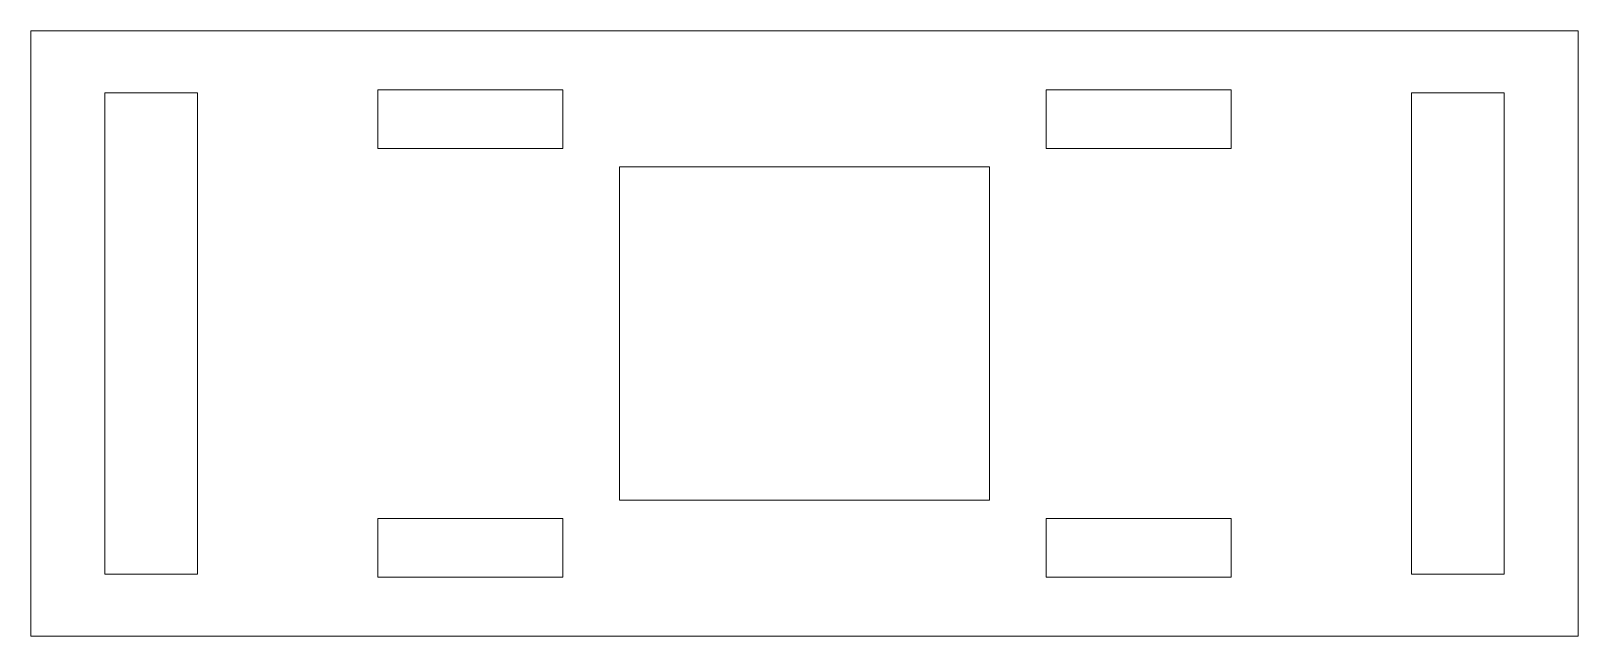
# Model space of a CAD drawing. Header units: millimetres. Extents: x -41.8 to 41.8, y -16.4 to 16.4.
import ezdxf

# ---------------------------------------------------------------- set-up
doc = ezdxf.new("R2010")
doc.units = ezdxf.units.MM

msp = doc.modelspace()

# ---------------------------------------------------------------- linework, layer by layer
at = {"color": 7, "linetype": 'Continuous', "lineweight": 15}
for p, q in [((-41.825, 16.35), (-41.825, -16.35)), ((41.825, 16.35), (-41.825, 16.35)), ((41.825, -16.35), (41.825, 16.35)), ((-32.825, 13), (-37.825, 13)), ((-37.825, 13), (-37.825, -13)), ((-32.825, -13), (-32.825, 13)), ((-13.075, 13.175), (-23.075, 13.175)), ((-23.075, 13.175), (-23.075, 10)), ((-13.075, 10), (-13.075, 13.175)), ((23.075, 13.175), (13.075, 13.175)), ((13.075, 13.175), (13.075, 10)), ((23.075, 10), (23.075, 13.175)), ((37.825, 13), (32.825, 13)), ((32.825, 13), (32.825, -13)), ((37.825, -13), (37.825, 13)), ((-23.075, 10), (-13.075, 10)), ((13.075, 10), (23.075, 10)), ((10, 9), (-10, 9)), ((-10, 9), (-10, -9)), ((10, -9), (10, 9)), ((-10, -9), (10, -9)), ((-23.075, -10), (-23.075, -13.175)), ((-13.075, -10), (-23.075, -10)), ((-13.075, -13.175), (-13.075, -10)), ((23.075, -10), (13.075, -10)), ((13.075, -10), (13.075, -13.175)), ((23.075, -13.175), (23.075, -10)), ((-37.825, -13), (-32.825, -13)), ((-23.075, -13.175), (-13.075, -13.175)), ((13.075, -13.175), (23.075, -13.175)), ((32.825, -13), (37.825, -13)), ((-41.825, -16.35), (41.825, -16.35))]:
    msp.add_line(p, q, dxfattribs=at)

doc.saveas('drawing.dxf')
